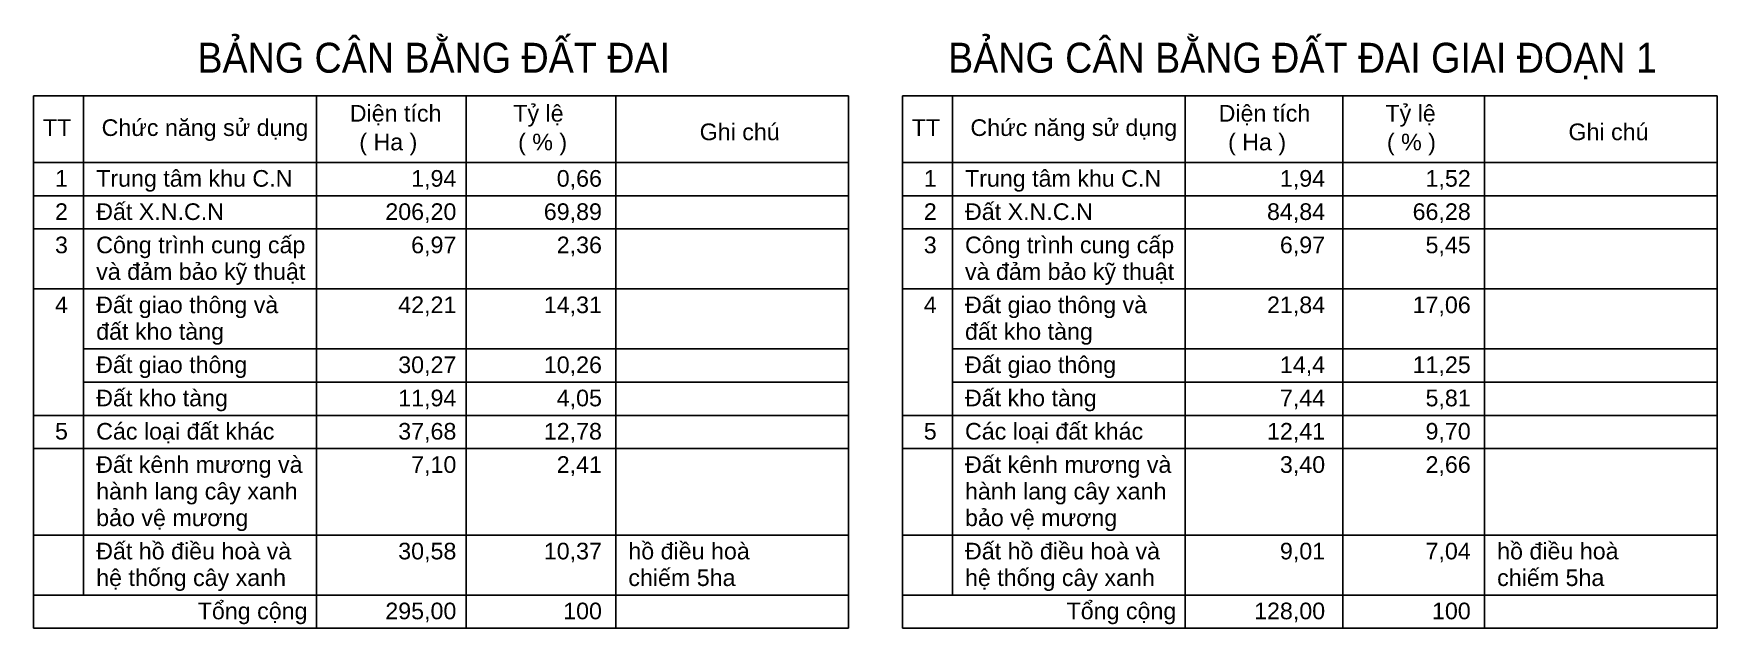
# Model space of a CAD drawing. Extents: x 30 to 1546, y -427 to 1340.
# Drawn here: x 653 to 1159, y -427 to -248 of the extents above; entities that cross this region are included whole.
import ezdxf
from ezdxf.enums import TextEntityAlignment as Align

# ---------------------------------------------------------------- set-up
doc = ezdxf.new("R2010")
doc.units = 0
doc.header["$LTSCALE"] = 15
doc.header["$MEASUREMENT"] = 0
doc.layers.add('GHICHU', color=7, linetype='CONTINUOUS')
doc.styles.add('GHICHU', font='', dxfattribs={"width": 0.9})
doc.styles.add('TILE', font='', dxfattribs={"width": 0.8})
doc.styles.get('GHICHU').set_extended_font_data('.VnArial')
doc.styles.get('TILE').set_extended_font_data('.VnArialH')

msp = doc.modelspace()

# ---------------------------------------------------------------- linework, layer by layer
at = {"layer": 'GHICHU'}
for p, q in [((653.1, -266.99), (898.1, -266.99)), ((653.1, -426.99), (653.1, -266.99)), ((668.1, -416.99), (668.1, -266.99)), ((738.1, -426.99), (738.1, -266.99)), ((783.1, -426.99), (783.1, -266.99)), ((828.1, -426.99), (828.1, -266.99)), ((898.1, -426.99), (898.1, -266.99)), ((914.32, -266.99), (1159.32, -266.99)), ((914.32, -426.99), (914.32, -266.99)), ((929.32, -416.99), (929.32, -266.99)), ((999.32, -426.99), (999.32, -266.99)), ((1046.74, -426.99), (1046.74, -266.99)), ((1089.32, -426.99), (1089.32, -266.99)), ((1159.32, -426.99), (1159.32, -266.99)), ((653.1, -286.99), (898.1, -286.99)), ((914.32, -286.99), (1159.32, -286.99)), ((653.1, -296.99), (898.1, -296.99)), ((914.32, -296.99), (1159.32, -296.99)), ((653.1, -306.99), (898.1, -306.99)), ((914.32, -306.99), (1159.32, -306.99)), ((653.1, -324.99), (898.1, -324.99)), ((914.32, -324.99), (1159.32, -324.99)), ((668.1, -342.99), (898.1, -342.99)), ((929.32, -342.99), (1159.32, -342.99)), ((668.1, -352.99), (898.1, -352.99)), ((929.32, -352.99), (1159.32, -352.99)), ((653.1, -362.99), (898.1, -362.99)), ((914.32, -362.99), (1159.32, -362.99)), ((653.1, -372.99), (898.1, -372.99)), ((914.32, -372.99), (1159.32, -372.99)), ((653.1, -398.99), (898.1, -398.99)), ((914.32, -398.99), (1159.32, -398.99)), ((653.1, -416.99), (898.1, -416.99)), ((914.32, -416.99), (1159.32, -416.99)), ((653.1, -426.99), (898.1, -426.99)), ((914.32, -426.99), (1159.32, -426.99))]:
    msp.add_line(p, q, dxfattribs=at)

# ---------------------------------------------------------------- texts
at = {"layer": 'GHICHU', "style": 'TILE', "width": 0.9}
for s, p in [('b¶ng c©n b»ng ®Êt ®ai', (773.38, -260.02)), ('b¶ng c©n b»ng ®Êt ®ai giai ®o¹n 1', (1034.6, -260.02))]:
    msp.add_text(s, height=9, dxfattribs=at).set_placement(p, align=Align.CENTER)
at = {"layer": 'GHICHU', "style": 'GHICHU'}
for s, p in [('DiÖn tÝch', (748.15, -274.72)), ('Tû lÖ', (797.31, -274.72)), ('DiÖn tÝch', (1009.37, -274.72)), ('Tû lÖ', (1059.52, -274.72)), ('TT', (655.9, -279.03)), ('Chøc n¨ng sö dông', (673.53, -279.03)), ('( Ha )', (751, -283.35)), ('( % )', (798.75, -283.35)), ('Ghi chó', (853.34, -280.3)), ('TT', (917.11, -279.03)), ('Chøc n¨ng sö dông', (934.75, -279.03)), ('( Ha )', (1012.21, -283.35)), ('( % )', (1059.97, -283.35)), ('Ghi chó', (1114.56, -280.3)), ('1', (659.52, -294.28)), ('Trung t©m khu C.N', (671.9, -294.28)), ('1', (920.73, -294.28)), ('Trung t©m khu C.N', (933.12, -294.28)), ('2', (659.52, -304.28)), ('§Êt X.N.C.N', (671.9, -304.28)), ('2', (920.73, -304.28)), ('§Êt X.N.C.N', (933.12, -304.28)), ('C«ng tr×nh cung cÊp', (671.9, -314.28)), ('C«ng tr×nh cung cÊp', (933.12, -314.28)), ('3', (659.52, -314.28)), ('3', (920.73, -314.28)), ('vµ ®¶m b¶o kü thuËt', (671.9, -322.28)), ('vµ ®¶m b¶o kü thuËt', (933.12, -322.28)), ('4', (659.52, -332.28)), ('§Êt giao th«ng vµ', (671.9, -332.28)), ('4', (920.73, -332.28)), ('§Êt giao th«ng vµ', (933.12, -332.28)), ('®Êt kho tµng', (671.9, -340.28)), ('®Êt kho tµng', (933.12, -340.28)), ('§Êt giao th«ng', (671.9, -350.28)), ('§Êt giao th«ng', (933.12, -350.28)), ('§Êt kho tµng', (671.9, -360.28)), ('§Êt kho tµng', (933.12, -360.28)), ('5', (659.52, -370.28)), ('C¸c lo¹i ®Êt kh¸c', (671.9, -370.28)), ('5', (920.73, -370.28)), ('C¸c lo¹i ®Êt kh¸c', (933.12, -370.28)), ('§Êt kªnh m\xad¬ng vµ ', (671.9, -380.28)), ('§Êt kªnh m\xad¬ng vµ ', (933.12, -380.28)), ('hµnh lang c©y xanh', (671.9, -388.28)), ('hµnh lang c©y xanh', (933.12, -388.28)), ('b¶o vÖ m\xad¬ng', (671.9, -396.28)), ('b¶o vÖ m\xad¬ng', (933.12, -396.28)), ('§Êt hå ®iÒu hoµ vµ', (671.9, -406.28)), ('hå ®iÒu hoµ', (831.9, -406.28)), ('§Êt hå ®iÒu hoµ vµ', (933.12, -406.28)), ('hå ®iÒu hoµ', (1093.12, -406.28)), ('hÖ thèng c©y xanh', (671.9, -414.28)), ('chiÕm 5ha', (831.9, -414.28)), ('hÖ thèng c©y xanh', (933.12, -414.28)), ('chiÕm 5ha', (1093.12, -414.28)), ('Tæng céng', (702.43, -424.28)), ('Tæng céng', (963.65, -424.28))]:
    msp.add_text(s, height=5, dxfattribs=at).set_placement(p)
for s, p in [('1,94', (780.19, -294.28)), ('0,66', (823.96, -294.28)), ('1,94', (1041.4, -294.28)), ('1,52', (1085.18, -294.28)), ('206,20', (780.19, -304.28)), ('69,89', (823.96, -304.28)), ('84,84', (1041.4, -304.28)), ('66,28', (1085.18, -304.28)), ('6,97', (780.19, -314.28)), ('2,36', (823.96, -314.28)), ('6,97', (1041.4, -314.28)), ('5,45', (1085.18, -314.28)), ('42,21', (780.19, -332.28)), ('14,31', (823.96, -332.28)), ('21,84', (1041.4, -332.28)), ('17,06', (1085.18, -332.28)), ('30,27', (780.19, -350.28)), ('10,26', (823.96, -350.28)), ('14,4', (1041.4, -350.28)), ('11,25', (1085.18, -350.28)), ('11,94', (780.19, -360.28)), ('4,05', (823.96, -360.28)), ('7,44', (1041.4, -360.28)), ('5,81', (1085.18, -360.28)), ('37,68', (780.19, -370.28)), ('12,78', (823.96, -370.28)), ('12,41', (1041.4, -370.28)), ('9,70', (1085.18, -370.28)), ('7,10', (780.19, -380.28)), ('2,41', (823.96, -380.28)), ('3,40', (1041.4, -380.28)), ('2,66', (1085.18, -380.28)), ('30,58', (780.19, -406.28)), ('10,37', (823.96, -406.28)), ('9,01', (1041.4, -406.28)), ('7,04', (1085.18, -406.28)), ('295,00', (780.19, -424.28)), ('100', (823.96, -424.28)), ('128,00', (1041.4, -424.28)), ('100', (1085.18, -424.28))]:
    msp.add_text(s, height=5, dxfattribs=at).set_placement(p, align=Align.RIGHT)

doc.saveas('drawing.dxf')
